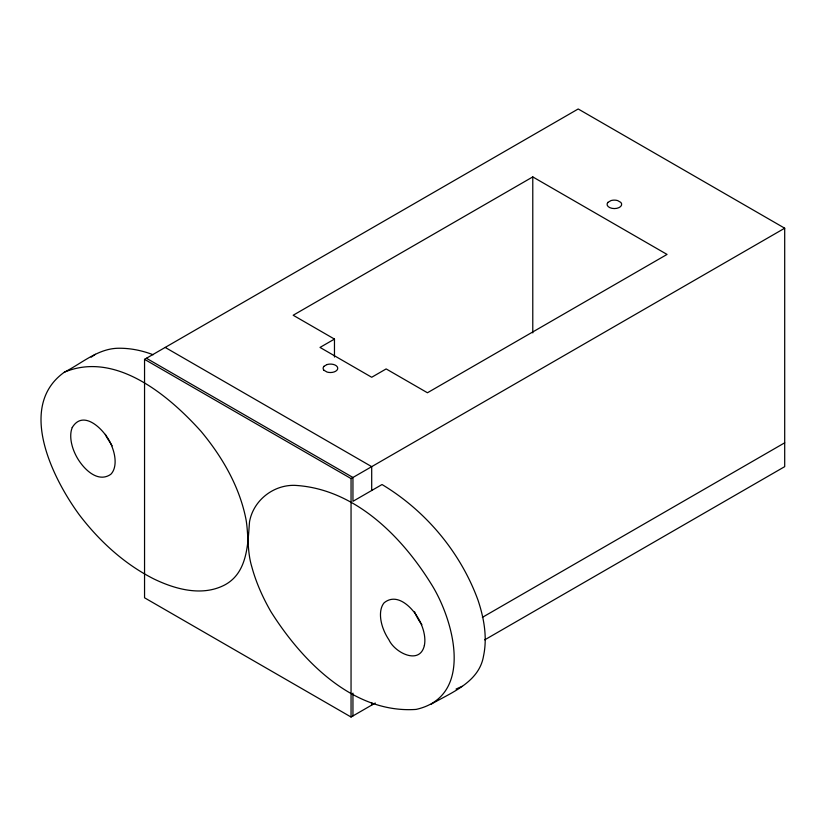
<?xml version="1.0" encoding="UTF-8"?>
<svg xmlns="http://www.w3.org/2000/svg" width="826" height="826" viewBox="0 0 826 826"><rect width="100%" height="100%" fill="white"/><g stroke="black" fill="none" stroke-linecap="round" stroke-linejoin="round"><path stroke-width="1.24" d="M323.864 366.362L327.065 364.514M607.802 202.432L611.003 200.584A7.31 4.223 0 0 1 617.703 200.604L620.873 202.432A7.31 4.223 0 0 1 614.368 208.575A7.31 4.223 0 0 1 607.874 202.432M64.387 372.175C16.417 406.33 52.916 478.946 79.472 515.042C99.44 541.164 124.334 564.034 153.832 578.923C175.37 589.361 202.184 596.713 224.713 584.963C247.666 572.707 247.717 544.251 249.524 521.825C253.272 500.597 273.117 484.862 294.552 485.347C354.158 488.455 401.415 535.909 431.203 583.951C453.722 619.562 474.857 696.256 416.128 709.41C353.291 713.778 301.769 660.717 270.887 611.632C262.771 597.487 256.05 582.495 251.785 566.729C247.119 551.469 248.657 535.403 246.076 519.833C239.705 486.844 222.349 456.943 201.048 431.358C168.907 395.633 115.681 350.678 64.387 372.175C81.991 363.285 98.191 348.2 119.027 348.242C130.684 348.169 142.268 350.554 153.13 354.757M91.19 357.162L95.362 354.292M431.203 704.186C451.43 692.487 479.235 682.297 483.551 655.885C487.485 637.28 483.953 618.013 478.027 600.223C460.536 552.264 425.751 510.778 382.025 484.532L352.95 501.32L352.95 477.48L146.45 358.257M375.283 703.029L351.05 717.02L144.55 597.797L144.55 359.351L578.2 108.98L784.7 228.203L784.7 466.649L484.728 639.84M334.468 339.083L320.013 347.426L371.7 377.265L386.155 368.923L427.445 392.763L667.047 254.429L532.78 176.909L293.178 315.243L334.468 339.083L334.468 357.028M144.55 359.351L351.05 478.574L784.7 228.203M482.363 617.363L784.7 442.808M456.055 689.049L462.178 686.303M165.2 347.426L371.7 466.649L371.7 490.489M323.864 370.213L327.065 372.061A7.31 4.223 0 0 0 335.583 371.287A7.3 4.213 0 0 0 336.347 365.815A7.3 4.213 0 0 0 327.106 364.545M421.88 624.652L419.938 621.968A31.388 18.12 60 0 1 415.148 613.202L414.611 611.849M112.129 445.813L106.812 437.377A31.398 18.131 60 0 1 105.398 434.373M532.78 176.909L532.78 332.899M371.7 702.585L371.7 705.094M352.95 693.138L352.95 715.925M351.05 478.574L351.05 717.02M323.937 370.213A7.3 4.213 0 0 1 323.937 366.372M424.368 645.54C419.67 665.549 394.673 652.581 388.963 639.851A31.388 18.12 60 0 1 384.173 631.085L382.975 628.049A31.388 18.12 60 0 1 384.173 602.753C398.256 591.302 414.972 610.187 420.496 622.597A31.388 18.12 60 0 1 423.748 631.714L424.368 634.709A31.388 18.12 60 0 1 424.368 645.54M72.254 427.496L71.511 429.654A31.398 18.131 60 0 0 71.511 443.149L72.254 446.164A31.398 18.131 60 0 0 75.837 455.26C81.65 466.938 96.879 483.964 110.746 474.341A31.398 18.131 60 0 0 112.047 446.794C107.741 433.154 84.314 407.373 72.254 427.496"/></g></svg>
